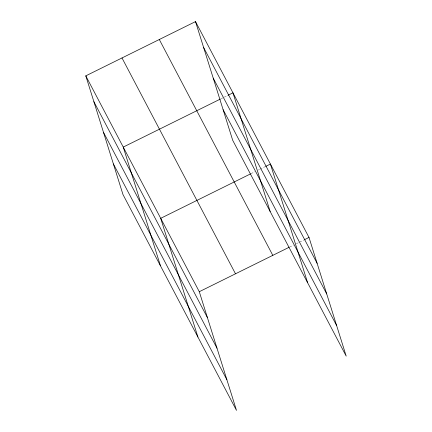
<?xml version="1.0" encoding="UTF-8"?>
<svg xmlns="http://www.w3.org/2000/svg" width="432" height="432" viewBox="0 0 432 432"><rect width="100%" height="100%" fill="white"/><g stroke="black" fill="none" stroke-linecap="round" stroke-linejoin="round"><path stroke-width="0.32" stroke-dasharray="2.16 1.62" d="M220.898 98.798L228.139 95.218M251.111 173.605L254.734 171.817M258.352 170.024L259.562 169.43M260.161 169.133L264.989 166.741M289.705 246.996L293.323 245.203M296.341 243.713L303.583 240.133"/><path stroke-width="0.65" d="M85.79 75.859L199.292 291.703L236.493 410.4L122.985 194.557L85.79 75.859L195.507 21.6L309.015 237.443L346.21 356.141L232.708 140.297L195.507 21.6M220.293 99.095L123.244 147.085L160.445 265.783M228.139 95.218L232.967 92.831L270.162 211.529M250.506 173.907L160.704 218.317L197.899 337.014M265.594 166.444L270.421 164.057L307.622 282.755M199.292 291.703L289.1 247.293M304.187 239.83L309.015 237.443M203.612 47.466L317.12 263.309M213.214 78.1L326.722 293.944M223.106 109.663L336.609 325.507M159.3 39.506L272.808 255.35M121.997 57.953L235.499 273.796M93.895 101.72L207.398 317.569M103.496 132.359L216.999 348.203M113.384 163.922L226.892 379.766"/></g></svg>
